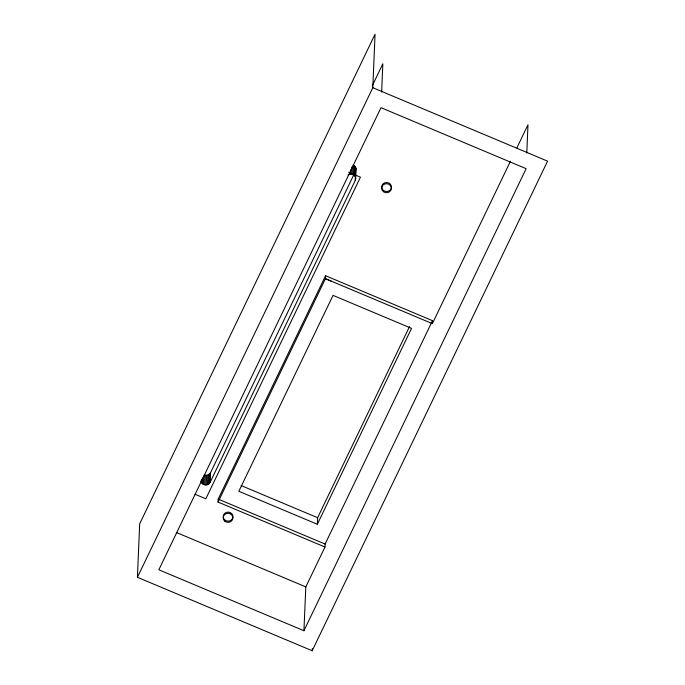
<?xml version="1.0" encoding="UTF-8"?>
<svg xmlns="http://www.w3.org/2000/svg" width="685" height="685" viewBox="0 0 685 685"><rect width="100%" height="100%" fill="white"/><g stroke="black" fill="none" stroke-linecap="round" stroke-linejoin="round"><path stroke-width="1.03" d="M200.996 480.998C201.45 485.451 208.266 486.41 210.089 482.394L355.267 180.42C357.322 176.268 351.585 172.355 348.108 174.992M356.02 169.769L355.173 166.464L353.255 165.008L352.852 174.555M325.572 275.73L325.443 278.692L432.372 323.637L432.5 320.674L325.572 275.73L218.181 499.1L218.061 502.071L324.981 547.032L305.818 586.891L303.926 630.739L158.843 569.783L380.988 107.673L526.14 168.681L303.926 630.739M137.428 577.292L139.672 523.845L375.046 34.25L372.811 87.697L137.428 577.292L312.189 650.75L547.572 161.155L372.811 87.697M201.287 482.12L201.373 480.005M201.878 483.148L202.058 478.901M202.734 483.987L203 477.625M203.796 484.603L204.198 475.056L207.846 475.167L210.492 472.847L353.82 174.726M204.986 484.937L205.389 475.39M206.236 484.971L206.63 475.433M207.444 484.715L207.846 475.167M208.54 484.167L208.942 474.619M209.439 483.379L209.841 473.832M210.089 482.394L210.492 472.847M317.343 524.273L411.531 328.372L333.038 295.381L238.851 491.282L317.343 524.273L317.626 517.714L409.493 326.617M312.189 650.75L312.283 648.609M350.42 174.178L350.592 169.94M351.662 174.221L351.97 166.798M353.914 175.163L354.316 165.616M354.813 174.949L355.173 166.464M355.267 180.42L355.763 167.482M355.618 179.316L356.054 168.613M381.648 92.004L382.838 63.808L372.195 85.942M526.799 152.995L527.981 124.773L516.901 147.832M324.981 547.032L325.11 544.053L432.5 320.674M218.061 502.071L325.443 278.692L331.163 281.133M432.372 323.637L510.436 161.283M348.631 172.235L360.447 177.192L205.834 498.8L195.002 494.245M241.094 485.545L317.626 517.714M218.181 499.1L325.11 544.053M176.379 532.485L305.818 586.891M383.463 191.697A4.863 4.521 2.4 0 0 391.332 188.932A4.863 4.521 2.4 0 0 384.79 183.965A4.863 4.521 2.4 0 0 383.463 191.697M224.98 521.328A4.863 4.521 2.4 0 0 232.84 518.571A4.863 4.521 2.4 0 0 226.298 513.596A4.863 4.521 2.4 0 0 224.98 521.328M225.023 520.138A4.863 4.521 2.4 0 0 232.891 517.372A4.863 4.521 2.4 0 0 226.35 512.406A4.863 4.521 2.4 0 0 225.023 520.138M383.514 190.498A4.863 4.521 2.4 0 0 391.383 187.741A4.863 4.521 2.4 0 0 384.842 182.767A4.863 4.521 2.4 0 0 383.514 190.498"/></g></svg>
